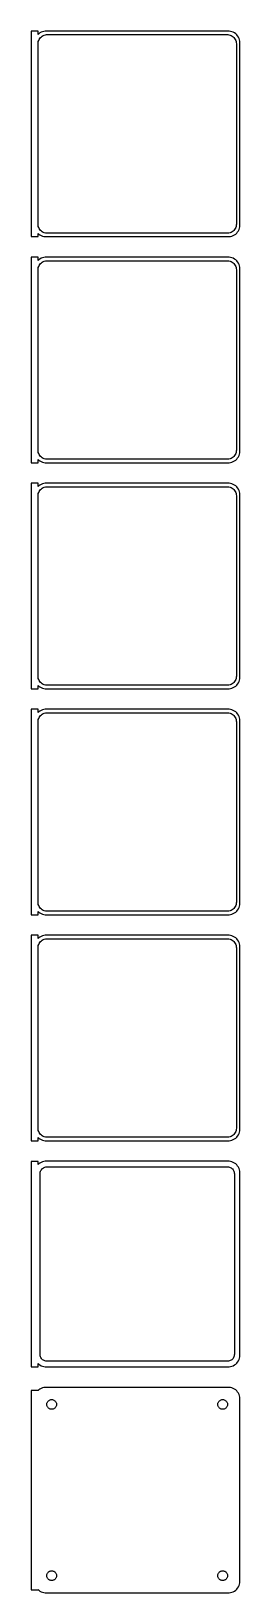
# Model space of a CAD drawing. Header units: metres. Extents: x -46 to 45, y 1440 to 2916.
# Drawn here: x -46 to 45, y 1440 to 2124 of the extents above; entities that cross this region are included whole.
import ezdxf

# ---------------------------------------------------------------- set-up
doc = ezdxf.new("R2010")
doc.units = ezdxf.units.M

msp = doc.modelspace()

# ---------------------------------------------------------------- linework, layer by layer
for p, q in [((-43.5, 2123.99), (-46.5, 2123.99)), ((-46.5, 2123.99), (-46.5, 2034.01)), ((-43.5, 2122.56), (-43.5, 2123.99)), ((-43.1871, 2122.85), (-43.5, 2122.56)), ((-43.2191, 2119.97), (-43.0052, 2120.43)), ((-42.6791, 2123.22), (-43.1871, 2122.85)), ((-43.0052, 2120.43), (-42.7361, 2120.85)), ((-42.7361, 2120.85), (-42.4159, 2121.24)), ((-42.1289, 2123.52), (-42.6791, 2123.22)), ((-42.4159, 2121.24), (-42.0497, 2121.58)), ((-41.5451, 2123.76), (-42.1289, 2123.52)), ((-42.0497, 2121.58), (-41.6433, 2121.88)), ((-41.6433, 2121.88), (-41.2031, 2122.12)), ((-40.9369, 2123.91), (-41.5451, 2123.76)), ((-41.2031, 2122.12), (-40.7361, 2122.3)), ((-40.3139, 2123.99), (-40.9369, 2123.91)), ((-40.7361, 2122.3), (-40.2495, 2122.43)), ((40.3139, 2123.99), (-40.3139, 2123.99)), ((-40.2495, 2122.43), (-39.7512, 2122.49)), ((-39.7512, 2122.49), (39.7512, 2122.49)), ((39.7512, 2122.49), (40.2495, 2122.43)), ((40.2495, 2122.43), (40.7361, 2122.3)), ((40.9369, 2123.91), (40.3139, 2123.99)), ((40.7361, 2122.3), (41.2031, 2122.12)), ((41.5451, 2123.76), (40.9369, 2123.91)), ((41.2031, 2122.12), (41.6433, 2121.88)), ((42.1289, 2123.52), (41.5451, 2123.76)), ((41.6433, 2121.88), (42.0497, 2121.58)), ((42.0497, 2121.58), (42.4159, 2121.24)), ((42.6791, 2123.22), (42.1289, 2123.52)), ((42.4159, 2121.24), (42.7361, 2120.85)), ((43.1871, 2122.85), (42.6791, 2123.22)), ((42.7361, 2120.85), (43.0052, 2120.43)), ((43.0052, 2120.43), (43.2191, 2119.97)), ((43.6448, 2122.42), (43.1871, 2122.85)), ((44.0451, 2121.94), (43.6448, 2122.42)), ((44.3815, 2121.41), (44.0451, 2121.94)), ((44.6489, 2120.84), (44.3815, 2121.41)), ((44.8429, 2120.24), (44.6489, 2120.84)), ((-43.5, 2118.5), (-43.4685, 2119)), ((-43.5, 2039.5), (-43.5, 2118.5)), ((-43.4685, 2119), (-43.3743, 2119.49)), ((-43.3743, 2119.49), (-43.2191, 2119.97)), ((43.2191, 2119.97), (43.3743, 2119.49)), ((43.3743, 2119.49), (43.4685, 2119)), ((43.4685, 2119), (43.5, 2118.5)), ((43.5, 2118.5), (43.5, 2039.5)), ((44.9606, 2119.63), (44.8429, 2120.24)), ((45, 2119), (44.9606, 2119.63)), ((45, 2039), (45, 2119)), ((-43.4685, 2039), (-43.5, 2039.5)), ((-43.3743, 2038.51), (-43.4685, 2039)), ((-43.2191, 2038.03), (-43.3743, 2038.51)), ((43.3743, 2038.51), (43.2191, 2038.03)), ((43.4685, 2039), (43.3743, 2038.51)), ((43.5, 2039.5), (43.4685, 2039)), ((44.8429, 2037.76), (44.9606, 2038.37)), ((44.9606, 2038.37), (45, 2039)), ((-46.5, 2034.01), (-43.5, 2034.01)), ((-43.5, 2035.44), (-43.1871, 2035.15)), ((-43.5, 2034.01), (-43.5, 2035.44)), ((-43.0052, 2037.57), (-43.2191, 2038.03)), ((-43.1871, 2035.15), (-42.6791, 2034.78)), ((-42.7361, 2037.15), (-43.0052, 2037.57)), ((-42.4159, 2036.76), (-42.7361, 2037.15)), ((-42.6791, 2034.78), (-42.1289, 2034.48)), ((-42.0497, 2036.42), (-42.4159, 2036.76)), ((-42.1289, 2034.48), (-41.5451, 2034.24)), ((-41.6433, 2036.12), (-42.0497, 2036.42)), ((-41.2031, 2035.88), (-41.6433, 2036.12)), ((-41.5451, 2034.24), (-40.9369, 2034.09)), ((-40.7361, 2035.7), (-41.2031, 2035.88)), ((-40.9369, 2034.09), (-40.3139, 2034.01)), ((-40.2495, 2035.57), (-40.7361, 2035.7)), ((-40.3139, 2034.01), (40.3139, 2034.01)), ((-39.7512, 2035.51), (-40.2495, 2035.57)), ((39.7512, 2035.51), (-39.7512, 2035.51)), ((40.2495, 2035.57), (39.7512, 2035.51)), ((40.7361, 2035.7), (40.2495, 2035.57)), ((40.3139, 2034.01), (40.9369, 2034.09)), ((41.2031, 2035.88), (40.7361, 2035.7)), ((40.9369, 2034.09), (41.5451, 2034.24)), ((41.6433, 2036.12), (41.2031, 2035.88)), ((41.5451, 2034.24), (42.1289, 2034.48)), ((42.0497, 2036.42), (41.6433, 2036.12)), ((42.4159, 2036.76), (42.0497, 2036.42)), ((42.1289, 2034.48), (42.6791, 2034.78)), ((42.7361, 2037.15), (42.4159, 2036.76)), ((42.6791, 2034.78), (43.1871, 2035.15)), ((43.0052, 2037.57), (42.7361, 2037.15)), ((43.2191, 2038.03), (43.0052, 2037.57)), ((43.1871, 2035.15), (43.6448, 2035.58)), ((43.6448, 2035.58), (44.0451, 2036.06)), ((44.0451, 2036.06), (44.3815, 2036.59)), ((44.3815, 2036.59), (44.6489, 2037.16)), ((44.6489, 2037.16), (44.8429, 2037.76)), ((-43.5, 2024.99), (-46.5, 2024.99)), ((-46.5, 2024.99), (-46.5, 1935.01)), ((-43.5, 2023.56), (-43.5, 2024.99)), ((-41.5451, 2024.76), (-42.1289, 2024.52)), ((-40.9369, 2024.91), (-41.5451, 2024.76)), ((-40.3139, 2024.99), (-40.9369, 2024.91)), ((40.3139, 2024.99), (-40.3139, 2024.99)), ((40.9369, 2024.91), (40.3139, 2024.99)), ((41.5451, 2024.76), (40.9369, 2024.91)), ((42.1289, 2024.52), (41.5451, 2024.76)), ((-43.1871, 2023.85), (-43.5, 2023.56)), ((-43.5, 2019.5), (-43.4685, 2020)), ((-43.5, 1940.5), (-43.5, 2019.5)), ((-43.4685, 2020), (-43.3743, 2020.49)), ((-43.3743, 2020.49), (-43.2191, 2020.97)), ((-43.2191, 2020.97), (-43.0052, 2021.43)), ((-42.6791, 2024.22), (-43.1871, 2023.85)), ((-43.0052, 2021.43), (-42.7361, 2021.85)), ((-42.7361, 2021.85), (-42.4159, 2022.24)), ((-42.1289, 2024.52), (-42.6791, 2024.22)), ((-42.4159, 2022.24), (-42.0497, 2022.58)), ((-42.0497, 2022.58), (-41.6433, 2022.88)), ((-41.6433, 2022.88), (-41.2031, 2023.12)), ((-41.2031, 2023.12), (-40.7361, 2023.3)), ((-40.7361, 2023.3), (-40.2495, 2023.43)), ((-40.2495, 2023.43), (-39.7512, 2023.49)), ((-39.7512, 2023.49), (39.7512, 2023.49)), ((39.7512, 2023.49), (40.2495, 2023.43)), ((40.2495, 2023.43), (40.7361, 2023.3)), ((40.7361, 2023.3), (41.2031, 2023.12)), ((41.2031, 2023.12), (41.6433, 2022.88)), ((41.6433, 2022.88), (42.0497, 2022.58)), ((42.0497, 2022.58), (42.4159, 2022.24)), ((42.6791, 2024.22), (42.1289, 2024.52)), ((42.4159, 2022.24), (42.7361, 2021.85)), ((43.1871, 2023.85), (42.6791, 2024.22)), ((42.7361, 2021.85), (43.0052, 2021.43)), ((43.0052, 2021.43), (43.2191, 2020.97)), ((43.6448, 2023.42), (43.1871, 2023.85)), ((43.2191, 2020.97), (43.3743, 2020.49)), ((43.3743, 2020.49), (43.4685, 2020)), ((43.4685, 2020), (43.5, 2019.5)), ((43.5, 2019.5), (43.5, 1940.5)), ((44.0451, 2022.94), (43.6448, 2023.42)), ((44.3815, 2022.41), (44.0451, 2022.94)), ((44.6489, 2021.84), (44.3815, 2022.41)), ((44.8429, 2021.24), (44.6489, 2021.84)), ((44.9606, 2020.63), (44.8429, 2021.24)), ((45, 2020), (44.9606, 2020.63)), ((45, 1940), (45, 2020)), ((-43.4685, 1940), (-43.5, 1940.5)), ((-43.5, 1936.44), (-43.1871, 1936.15)), ((-43.5, 1935.01), (-43.5, 1936.44)), ((-43.3743, 1939.51), (-43.4685, 1940)), ((-43.2191, 1939.03), (-43.3743, 1939.51)), ((-43.0052, 1938.57), (-43.2191, 1939.03)), ((-43.1871, 1936.15), (-42.6791, 1935.78)), ((-42.7361, 1938.15), (-43.0052, 1938.57)), ((-42.4159, 1937.76), (-42.7361, 1938.15)), ((-42.6791, 1935.78), (-42.1289, 1935.48)), ((-42.0497, 1937.42), (-42.4159, 1937.76)), ((-41.6433, 1937.12), (-42.0497, 1937.42)), ((-41.2031, 1936.88), (-41.6433, 1937.12)), ((-40.7361, 1936.7), (-41.2031, 1936.88)), ((-40.2495, 1936.57), (-40.7361, 1936.7)), ((-39.7512, 1936.51), (-40.2495, 1936.57)), ((39.7512, 1936.51), (-39.7512, 1936.51)), ((40.2495, 1936.57), (39.7512, 1936.51)), ((40.7361, 1936.7), (40.2495, 1936.57)), ((41.2031, 1936.88), (40.7361, 1936.7)), ((41.6433, 1937.12), (41.2031, 1936.88)), ((42.0497, 1937.42), (41.6433, 1937.12)), ((42.4159, 1937.76), (42.0497, 1937.42)), ((42.1289, 1935.48), (42.6791, 1935.78)), ((42.7361, 1938.15), (42.4159, 1937.76)), ((42.6791, 1935.78), (43.1871, 1936.15)), ((43.0052, 1938.57), (42.7361, 1938.15)), ((43.2191, 1939.03), (43.0052, 1938.57)), ((43.1871, 1936.15), (43.6448, 1936.58)), ((43.3743, 1939.51), (43.2191, 1939.03)), ((43.4685, 1940), (43.3743, 1939.51)), ((43.5, 1940.5), (43.4685, 1940)), ((43.6448, 1936.58), (44.0451, 1937.06)), ((44.0451, 1937.06), (44.3815, 1937.59)), ((44.3815, 1937.59), (44.6489, 1938.16)), ((44.6489, 1938.16), (44.8429, 1938.76)), ((44.8429, 1938.76), (44.9606, 1939.37)), ((44.9606, 1939.37), (45, 1940)), ((-46.5, 1935.01), (-43.5, 1935.01)), ((-42.1289, 1935.48), (-41.5451, 1935.24)), ((-41.5451, 1935.24), (-40.9369, 1935.09)), ((-40.9369, 1935.09), (-40.3139, 1935.01)), ((-40.3139, 1935.01), (40.3139, 1935.01)), ((40.3139, 1935.01), (40.9369, 1935.09)), ((40.9369, 1935.09), (41.5451, 1935.24)), ((41.5451, 1935.24), (42.1289, 1935.48)), ((-43.5, 1925.99), (-46.5, 1925.99)), ((-46.5, 1925.99), (-46.5, 1836.01)), ((-43.5, 1924.56), (-43.5, 1925.99)), ((-43.1871, 1924.85), (-43.5, 1924.56)), ((-43.2191, 1921.97), (-43.0052, 1922.43)), ((-42.6791, 1925.22), (-43.1871, 1924.85)), ((-43.0052, 1922.43), (-42.7361, 1922.85)), ((-42.7361, 1922.85), (-42.4159, 1923.24)), ((-42.1289, 1925.52), (-42.6791, 1925.22)), ((-42.4159, 1923.24), (-42.0497, 1923.58)), ((-41.5451, 1925.76), (-42.1289, 1925.52)), ((-42.0497, 1923.58), (-41.6433, 1923.88)), ((-41.6433, 1923.88), (-41.2031, 1924.12)), ((-40.9369, 1925.91), (-41.5451, 1925.76)), ((-41.2031, 1924.12), (-40.7361, 1924.3)), ((-40.3139, 1925.99), (-40.9369, 1925.91)), ((-40.7361, 1924.3), (-40.2495, 1924.43)), ((40.3139, 1925.99), (-40.3139, 1925.99)), ((-40.2495, 1924.43), (-39.7512, 1924.49)), ((-39.7512, 1924.49), (39.7512, 1924.49)), ((39.7512, 1924.49), (40.2495, 1924.43)), ((40.2495, 1924.43), (40.7361, 1924.3)), ((40.9369, 1925.91), (40.3139, 1925.99)), ((40.7361, 1924.3), (41.2031, 1924.12)), ((41.5451, 1925.76), (40.9369, 1925.91)), ((41.2031, 1924.12), (41.6433, 1923.88)), ((42.1289, 1925.52), (41.5451, 1925.76)), ((41.6433, 1923.88), (42.0497, 1923.58)), ((42.0497, 1923.58), (42.4159, 1923.24)), ((42.6791, 1925.22), (42.1289, 1925.52)), ((42.4159, 1923.24), (42.7361, 1922.85)), ((43.1871, 1924.85), (42.6791, 1925.22)), ((42.7361, 1922.85), (43.0052, 1922.43)), ((43.0052, 1922.43), (43.2191, 1921.97)), ((43.6448, 1924.42), (43.1871, 1924.85)), ((44.0451, 1923.94), (43.6448, 1924.42)), ((44.3815, 1923.41), (44.0451, 1923.94)), ((44.6489, 1922.84), (44.3815, 1923.41)), ((44.8429, 1922.24), (44.6489, 1922.84)), ((44.9606, 1921.63), (44.8429, 1922.24)), ((-43.5, 1920.5), (-43.4685, 1921)), ((-43.5, 1841.5), (-43.5, 1920.5)), ((-43.4685, 1921), (-43.3743, 1921.49)), ((-43.3743, 1921.49), (-43.2191, 1921.97)), ((43.2191, 1921.97), (43.3743, 1921.49)), ((43.3743, 1921.49), (43.4685, 1921)), ((43.4685, 1921), (43.5, 1920.5)), ((43.5, 1920.5), (43.5, 1841.5)), ((45, 1921), (44.9606, 1921.63)), ((45, 1841), (45, 1921)), ((-43.4685, 1841), (-43.5, 1841.5)), ((-43.3743, 1840.51), (-43.4685, 1841)), ((-43.2191, 1840.03), (-43.3743, 1840.51)), ((-43.0052, 1839.57), (-43.2191, 1840.03)), ((43.2191, 1840.03), (43.0052, 1839.57)), ((43.3743, 1840.51), (43.2191, 1840.03)), ((43.4685, 1841), (43.3743, 1840.51)), ((43.5, 1841.5), (43.4685, 1841)), ((44.8429, 1839.76), (44.9606, 1840.37)), ((44.9606, 1840.37), (45, 1841)), ((-46.5, 1836.01), (-43.5, 1836.01)), ((-43.5, 1837.44), (-43.1871, 1837.15)), ((-43.5, 1836.01), (-43.5, 1837.44)), ((-43.1871, 1837.15), (-42.6791, 1836.78)), ((-42.7361, 1839.15), (-43.0052, 1839.57)), ((-42.4159, 1838.76), (-42.7361, 1839.15)), ((-42.6791, 1836.78), (-42.1289, 1836.48)), ((-42.0497, 1838.42), (-42.4159, 1838.76)), ((-42.1289, 1836.48), (-41.5451, 1836.24)), ((-41.6433, 1838.12), (-42.0497, 1838.42)), ((-41.2031, 1837.88), (-41.6433, 1838.12)), ((-41.5451, 1836.24), (-40.9369, 1836.09)), ((-40.7361, 1837.7), (-41.2031, 1837.88)), ((-40.9369, 1836.09), (-40.3139, 1836.01)), ((-40.2495, 1837.57), (-40.7361, 1837.7)), ((-40.3139, 1836.01), (40.3139, 1836.01)), ((-39.7512, 1837.51), (-40.2495, 1837.57)), ((39.7512, 1837.51), (-39.7512, 1837.51)), ((40.2495, 1837.57), (39.7512, 1837.51)), ((40.7361, 1837.7), (40.2495, 1837.57)), ((40.3139, 1836.01), (40.9369, 1836.09)), ((41.2031, 1837.88), (40.7361, 1837.7)), ((40.9369, 1836.09), (41.5451, 1836.24)), ((41.6433, 1838.12), (41.2031, 1837.88)), ((41.5451, 1836.24), (42.1289, 1836.48)), ((42.0497, 1838.42), (41.6433, 1838.12)), ((42.4159, 1838.76), (42.0497, 1838.42)), ((42.1289, 1836.48), (42.6791, 1836.78)), ((42.7361, 1839.15), (42.4159, 1838.76)), ((42.6791, 1836.78), (43.1871, 1837.15)), ((43.0052, 1839.57), (42.7361, 1839.15)), ((43.1871, 1837.15), (43.6448, 1837.58)), ((43.6448, 1837.58), (44.0451, 1838.06)), ((44.0451, 1838.06), (44.3815, 1838.59)), ((44.3815, 1838.59), (44.6489, 1839.16)), ((44.6489, 1839.16), (44.8429, 1839.76)), ((-43.5, 1826.99), (-46.5, 1826.99)), ((-46.5, 1826.99), (-46.5, 1737.01)), ((-43.5, 1825.56), (-43.5, 1826.99)), ((-42.1289, 1826.52), (-42.6791, 1826.22)), ((-41.5451, 1826.76), (-42.1289, 1826.52)), ((-40.9369, 1826.91), (-41.5451, 1826.76)), ((-40.3139, 1826.99), (-40.9369, 1826.91)), ((40.3139, 1826.99), (-40.3139, 1826.99)), ((40.9369, 1826.91), (40.3139, 1826.99)), ((41.5451, 1826.76), (40.9369, 1826.91)), ((42.1289, 1826.52), (41.5451, 1826.76)), ((42.6791, 1826.22), (42.1289, 1826.52)), ((-43.1871, 1825.85), (-43.5, 1825.56)), ((-43.5, 1821.5), (-43.4685, 1822)), ((-43.5, 1742.5), (-43.5, 1821.5)), ((-43.4685, 1822), (-43.3743, 1822.49)), ((-43.3743, 1822.49), (-43.2191, 1822.97)), ((-43.2191, 1822.97), (-43.0052, 1823.43)), ((-42.6791, 1826.22), (-43.1871, 1825.85)), ((-43.0052, 1823.43), (-42.7361, 1823.85)), ((-42.7361, 1823.85), (-42.4159, 1824.24)), ((-42.4159, 1824.24), (-42.0497, 1824.58)), ((-42.0497, 1824.58), (-41.6433, 1824.88)), ((-41.6433, 1824.88), (-41.2031, 1825.12)), ((-41.2031, 1825.12), (-40.7361, 1825.3)), ((-40.7361, 1825.3), (-40.2495, 1825.43)), ((-40.2495, 1825.43), (-39.7512, 1825.49)), ((-39.7512, 1825.49), (39.7512, 1825.49)), ((39.7512, 1825.49), (40.2495, 1825.43)), ((40.2495, 1825.43), (40.7361, 1825.3)), ((40.7361, 1825.3), (41.2031, 1825.12)), ((41.2031, 1825.12), (41.6433, 1824.88)), ((41.6433, 1824.88), (42.0497, 1824.58)), ((42.0497, 1824.58), (42.4159, 1824.24)), ((42.4159, 1824.24), (42.7361, 1823.85)), ((43.1871, 1825.85), (42.6791, 1826.22)), ((42.7361, 1823.85), (43.0052, 1823.43)), ((43.0052, 1823.43), (43.2191, 1822.97)), ((43.6448, 1825.42), (43.1871, 1825.85)), ((43.2191, 1822.97), (43.3743, 1822.49)), ((43.3743, 1822.49), (43.4685, 1822)), ((43.4685, 1822), (43.5, 1821.5)), ((43.5, 1821.5), (43.5, 1742.5)), ((44.0451, 1824.94), (43.6448, 1825.42)), ((44.3815, 1824.41), (44.0451, 1824.94)), ((44.6489, 1823.84), (44.3815, 1824.41)), ((44.8429, 1823.24), (44.6489, 1823.84)), ((44.9606, 1822.63), (44.8429, 1823.24)), ((45, 1822), (44.9606, 1822.63)), ((45, 1742), (45, 1822)), ((-43.4685, 1742), (-43.5, 1742.5)), ((-43.5, 1738.44), (-43.1871, 1738.15)), ((-43.5, 1737.01), (-43.5, 1738.44)), ((-43.3743, 1741.51), (-43.4685, 1742)), ((-43.2191, 1741.03), (-43.3743, 1741.51)), ((-43.0052, 1740.57), (-43.2191, 1741.03)), ((-43.1871, 1738.15), (-42.6791, 1737.78)), ((-42.7361, 1740.15), (-43.0052, 1740.57)), ((-42.4159, 1739.76), (-42.7361, 1740.15)), ((-42.6791, 1737.78), (-42.1289, 1737.48)), ((-42.0497, 1739.42), (-42.4159, 1739.76)), ((-42.1289, 1737.48), (-41.5451, 1737.24)), ((-41.6433, 1739.12), (-42.0497, 1739.42)), ((-41.2031, 1738.88), (-41.6433, 1739.12)), ((-40.7361, 1738.7), (-41.2031, 1738.88)), ((-40.2495, 1738.57), (-40.7361, 1738.7)), ((-39.7512, 1738.51), (-40.2495, 1738.57)), ((39.7512, 1738.51), (-39.7512, 1738.51)), ((40.2495, 1738.57), (39.7512, 1738.51)), ((40.7361, 1738.7), (40.2495, 1738.57)), ((41.2031, 1738.88), (40.7361, 1738.7)), ((41.6433, 1739.12), (41.2031, 1738.88)), ((41.5451, 1737.24), (42.1289, 1737.48)), ((42.0497, 1739.42), (41.6433, 1739.12)), ((42.4159, 1739.76), (42.0497, 1739.42)), ((42.1289, 1737.48), (42.6791, 1737.78)), ((42.7361, 1740.15), (42.4159, 1739.76)), ((42.6791, 1737.78), (43.1871, 1738.15)), ((43.0052, 1740.57), (42.7361, 1740.15)), ((43.2191, 1741.03), (43.0052, 1740.57)), ((43.1871, 1738.15), (43.6448, 1738.58)), ((43.3743, 1741.51), (43.2191, 1741.03)), ((43.4685, 1742), (43.3743, 1741.51)), ((43.5, 1742.5), (43.4685, 1742)), ((43.6448, 1738.58), (44.0451, 1739.06)), ((44.0451, 1739.06), (44.3815, 1739.59)), ((44.3815, 1739.59), (44.6489, 1740.16)), ((44.6489, 1740.16), (44.8429, 1740.76)), ((44.8429, 1740.76), (44.9606, 1741.37)), ((44.9606, 1741.37), (45, 1742)), ((-46.5, 1737.01), (-43.5, 1737.01)), ((-41.5451, 1737.24), (-40.9369, 1737.09)), ((-40.9369, 1737.09), (-40.3139, 1737.01)), ((-40.3139, 1737.01), (40.3139, 1737.01)), ((40.3139, 1737.01), (40.9369, 1737.09)), ((40.9369, 1737.09), (41.5451, 1737.24)), ((-43.5, 1727.99), (-46.5, 1727.99)), ((-46.5, 1727.99), (-46.5, 1638.01)), ((-43.5, 1726.56), (-43.5, 1727.99)), ((-43.1871, 1726.85), (-43.5, 1726.56)), ((-43.3743, 1723.49), (-43.2191, 1723.97)), ((-43.2191, 1723.97), (-43.0052, 1724.43)), ((-42.6791, 1727.22), (-43.1871, 1726.85)), ((-43.0052, 1724.43), (-42.7361, 1724.85)), ((-42.7361, 1724.85), (-42.4159, 1725.24)), ((-42.1289, 1727.52), (-42.6791, 1727.22)), ((-42.4159, 1725.24), (-42.0497, 1725.58)), ((-41.5451, 1727.76), (-42.1289, 1727.52)), ((-42.0497, 1725.58), (-41.6433, 1725.88)), ((-41.6433, 1725.88), (-41.2031, 1726.12)), ((-40.9369, 1727.91), (-41.5451, 1727.76)), ((-41.2031, 1726.12), (-40.7361, 1726.3)), ((-40.3139, 1727.99), (-40.9369, 1727.91)), ((-40.7361, 1726.3), (-40.2495, 1726.43)), ((40.3139, 1727.99), (-40.3139, 1727.99)), ((-40.2495, 1726.43), (-39.7512, 1726.49)), ((-39.7512, 1726.49), (39.7512, 1726.49)), ((39.7512, 1726.49), (40.2495, 1726.43)), ((40.2495, 1726.43), (40.7361, 1726.3)), ((40.9369, 1727.91), (40.3139, 1727.99)), ((40.7361, 1726.3), (41.2031, 1726.12)), ((41.5451, 1727.76), (40.9369, 1727.91)), ((41.2031, 1726.12), (41.6433, 1725.88)), ((42.1289, 1727.52), (41.5451, 1727.76)), ((41.6433, 1725.88), (42.0497, 1725.58)), ((42.0497, 1725.58), (42.4159, 1725.24)), ((42.6791, 1727.22), (42.1289, 1727.52)), ((42.4159, 1725.24), (42.7361, 1724.85)), ((43.1871, 1726.85), (42.6791, 1727.22)), ((42.7361, 1724.85), (43.0052, 1724.43)), ((43.0052, 1724.43), (43.2191, 1723.97)), ((43.6448, 1726.42), (43.1871, 1726.85)), ((43.2191, 1723.97), (43.3743, 1723.49)), ((44.0451, 1725.94), (43.6448, 1726.42)), ((44.3815, 1725.41), (44.0451, 1725.94)), ((44.6489, 1724.84), (44.3815, 1725.41)), ((44.8429, 1724.24), (44.6489, 1724.84)), ((44.9606, 1723.63), (44.8429, 1724.24)), ((45, 1723), (44.9606, 1723.63)), ((-43.5, 1722.5), (-43.4685, 1723)), ((-43.5, 1643.5), (-43.5, 1722.5)), ((-43.4685, 1723), (-43.3743, 1723.49)), ((43.3743, 1723.49), (43.4685, 1723)), ((43.4685, 1723), (43.5, 1722.5)), ((43.5, 1722.5), (43.5, 1643.5)), ((45, 1643), (45, 1723)), ((-43.4685, 1643), (-43.5, 1643.5)), ((-43.3743, 1642.51), (-43.4685, 1643)), ((-43.2191, 1642.03), (-43.3743, 1642.51)), ((-43.0052, 1641.57), (-43.2191, 1642.03)), ((-42.7361, 1641.15), (-43.0052, 1641.57)), ((43.0052, 1641.57), (42.7361, 1641.15)), ((43.2191, 1642.03), (43.0052, 1641.57)), ((43.3743, 1642.51), (43.2191, 1642.03)), ((43.4685, 1643), (43.3743, 1642.51)), ((43.5, 1643.5), (43.4685, 1643)), ((44.6489, 1641.16), (44.8429, 1641.76)), ((44.8429, 1641.76), (44.9606, 1642.37)), ((44.9606, 1642.37), (45, 1643)), ((-46.5, 1638.01), (-43.5, 1638.01)), ((-43.5, 1639.44), (-43.1871, 1639.15)), ((-43.5, 1638.01), (-43.5, 1639.44)), ((-43.1871, 1639.15), (-42.6791, 1638.78)), ((-42.4159, 1640.76), (-42.7361, 1641.15)), ((-42.6791, 1638.78), (-42.1289, 1638.48)), ((-42.0497, 1640.42), (-42.4159, 1640.76)), ((-42.1289, 1638.48), (-41.5451, 1638.24)), ((-41.6433, 1640.12), (-42.0497, 1640.42)), ((-41.2031, 1639.88), (-41.6433, 1640.12)), ((-41.5451, 1638.24), (-40.9369, 1638.09)), ((-40.7361, 1639.7), (-41.2031, 1639.88)), ((-40.9369, 1638.09), (-40.3139, 1638.01)), ((-40.2495, 1639.57), (-40.7361, 1639.7)), ((-40.3139, 1638.01), (40.3139, 1638.01)), ((-39.7512, 1639.51), (-40.2495, 1639.57)), ((39.7512, 1639.51), (-39.7512, 1639.51)), ((40.2495, 1639.57), (39.7512, 1639.51)), ((40.7361, 1639.7), (40.2495, 1639.57)), ((40.3139, 1638.01), (40.9369, 1638.09)), ((41.2031, 1639.88), (40.7361, 1639.7)), ((40.9369, 1638.09), (41.5451, 1638.24)), ((41.6433, 1640.12), (41.2031, 1639.88)), ((41.5451, 1638.24), (42.1289, 1638.48)), ((42.0497, 1640.42), (41.6433, 1640.12)), ((42.4159, 1640.76), (42.0497, 1640.42)), ((42.1289, 1638.48), (42.6791, 1638.78)), ((42.7361, 1641.15), (42.4159, 1640.76)), ((42.6791, 1638.78), (43.1871, 1639.15)), ((43.1871, 1639.15), (43.6448, 1639.58)), ((43.6448, 1639.58), (44.0451, 1640.06)), ((44.0451, 1640.06), (44.3815, 1640.59)), ((44.3815, 1640.59), (44.6489, 1641.16)), ((-43.5, 1628.98), (-46.5, 1628.98)), ((-46.5, 1628.98), (-46.5, 1539.02)), ((-43.5, 1627.56), (-43.5, 1628.98)), ((-42.6791, 1628.22), (-43.1871, 1627.85)), ((-42.1289, 1628.52), (-42.6791, 1628.22)), ((-41.5451, 1628.76), (-42.1289, 1628.52)), ((-40.9369, 1628.91), (-41.5451, 1628.76)), ((-40.3139, 1628.99), (-40.9369, 1628.91)), ((40.3139, 1628.99), (-40.3139, 1628.99)), ((40.9369, 1628.91), (40.3139, 1628.99)), ((41.5451, 1628.76), (40.9369, 1628.91)), ((42.1289, 1628.52), (41.5451, 1628.76)), ((42.6791, 1628.22), (42.1289, 1628.52)), ((43.1871, 1627.85), (42.6791, 1628.22)), ((-43.1871, 1627.85), (-43.5, 1627.56)), ((-42.6129, 1623.5), (-42.5884, 1623.89)), ((-42.6129, 1544.5), (-42.6129, 1623.5)), ((-42.5884, 1623.89), (-42.5151, 1624.27)), ((-42.5151, 1624.27), (-42.3943, 1624.65)), ((-42.3943, 1624.65), (-42.2279, 1625)), ((-42.2279, 1625), (-42.0184, 1625.33)), ((-42.0184, 1625.33), (-41.7692, 1625.63)), ((-41.7692, 1625.63), (-41.4842, 1625.9)), ((-41.4842, 1625.9), (-41.168, 1626.13)), ((-41.168, 1626.13), (-40.8254, 1626.32)), ((-40.8254, 1626.32), (-40.4619, 1626.46)), ((-40.4619, 1626.46), (-40.0833, 1626.56)), ((-40.0833, 1626.56), (-39.6954, 1626.61)), ((-39.6954, 1626.61), (39.6954, 1626.61)), ((39.6954, 1626.61), (40.0833, 1626.56)), ((40.0833, 1626.56), (40.4619, 1626.46)), ((40.4619, 1626.46), (40.8254, 1626.32)), ((40.8254, 1626.32), (41.168, 1626.13)), ((41.168, 1626.13), (41.4842, 1625.9)), ((41.4842, 1625.9), (41.7692, 1625.63)), ((41.7692, 1625.63), (42.0184, 1625.33)), ((42.0184, 1625.33), (42.2279, 1625)), ((42.2279, 1625), (42.3943, 1624.65)), ((42.3943, 1624.65), (42.5151, 1624.27)), ((42.5151, 1624.27), (42.5884, 1623.89)), ((42.5884, 1623.89), (42.6129, 1623.5)), ((42.6129, 1623.5), (42.6129, 1544.5)), ((43.6448, 1627.42), (43.1871, 1627.85)), ((44.0451, 1626.94), (43.6448, 1627.42)), ((44.3815, 1626.41), (44.0451, 1626.94)), ((44.6489, 1625.84), (44.3815, 1626.41)), ((44.8429, 1625.24), (44.6489, 1625.84)), ((44.9606, 1624.63), (44.8429, 1625.24)), ((45, 1624), (44.9606, 1624.63)), ((45, 1544), (45, 1624)), ((-46.5, 1539.02), (-43.5, 1539.02)), ((-43.5, 1539.02), (-43.5, 1540.44)), ((-43.5, 1540.44), (-43.1871, 1540.15)), ((-43.1871, 1540.15), (-42.6791, 1539.78)), ((-42.6791, 1539.78), (-42.1289, 1539.48)), ((-42.5884, 1544.11), (-42.6129, 1544.5)), ((-42.5151, 1543.73), (-42.5884, 1544.11)), ((-42.3943, 1543.35), (-42.5151, 1543.73)), ((-42.2279, 1543), (-42.3943, 1543.35)), ((-42.0184, 1542.67), (-42.2279, 1543)), ((-42.1289, 1539.48), (-41.5451, 1539.24)), ((-41.7692, 1542.37), (-42.0184, 1542.67)), ((-41.4842, 1542.1), (-41.7692, 1542.37)), ((-41.5451, 1539.24), (-40.9369, 1539.09)), ((-41.168, 1541.87), (-41.4842, 1542.1)), ((-40.8254, 1541.68), (-41.168, 1541.87)), ((-40.9369, 1539.09), (-40.3139, 1539.01)), ((-40.4619, 1541.54), (-40.8254, 1541.68)), ((-40.0833, 1541.44), (-40.4619, 1541.54)), ((-40.3139, 1539.01), (40.3139, 1539.01)), ((-39.6954, 1541.39), (-40.0833, 1541.44)), ((39.6954, 1541.39), (-39.6954, 1541.39)), ((40.0833, 1541.44), (39.6954, 1541.39)), ((40.4619, 1541.54), (40.0833, 1541.44)), ((40.3139, 1539.01), (40.9369, 1539.09)), ((40.8254, 1541.68), (40.4619, 1541.54)), ((41.168, 1541.87), (40.8254, 1541.68)), ((40.9369, 1539.09), (41.5451, 1539.24)), ((41.4842, 1542.1), (41.168, 1541.87)), ((41.7692, 1542.37), (41.4842, 1542.1)), ((41.5451, 1539.24), (42.1289, 1539.48)), ((42.0184, 1542.67), (41.7692, 1542.37)), ((42.2279, 1543), (42.0184, 1542.67)), ((42.1289, 1539.48), (42.6791, 1539.78)), ((42.3943, 1543.35), (42.2279, 1543)), ((42.5151, 1543.73), (42.3943, 1543.35)), ((42.5884, 1544.11), (42.5151, 1543.73)), ((42.6129, 1544.5), (42.5884, 1544.11)), ((42.6791, 1539.78), (43.1871, 1540.15)), ((43.1871, 1540.15), (43.6448, 1540.58)), ((43.6448, 1540.58), (44.0451, 1541.06)), ((44.0451, 1541.06), (44.3815, 1541.59)), ((44.3815, 1541.59), (44.6489, 1542.16)), ((44.6489, 1542.16), (44.8429, 1542.76)), ((44.8429, 1542.76), (44.9606, 1543.37)), ((44.9606, 1543.37), (45, 1544)), ((-43.5, 1528.65), (-46.5, 1528.65)), ((-46.5, 1528.65), (-46.5, 1441.35)), ((-43.1871, 1528.85), (-43.5, 1528.56)), ((-43.5, 1528.56), (-43.5, 1528.65)), ((-42.6791, 1529.22), (-43.1871, 1528.85)), ((-42.1289, 1529.52), (-42.6791, 1529.22)), ((-41.5451, 1529.76), (-42.1289, 1529.52)), ((-40.9369, 1529.91), (-41.5451, 1529.76)), ((-40.3139, 1529.99), (-40.9369, 1529.91)), ((40.3139, 1529.99), (-40.3139, 1529.99)), ((40.9369, 1529.91), (40.3139, 1529.99)), ((41.5451, 1529.76), (40.9369, 1529.91)), ((42.1289, 1529.52), (41.5451, 1529.76)), ((42.6791, 1529.22), (42.1289, 1529.52)), ((43.1871, 1528.85), (42.6791, 1529.22)), ((43.6448, 1528.42), (43.1871, 1528.85)), ((44.0451, 1527.94), (43.6448, 1528.42)), ((44.3815, 1527.41), (44.0451, 1527.94)), ((44.6489, 1526.84), (44.3815, 1527.41)), ((44.8429, 1526.24), (44.6489, 1526.84)), ((44.9606, 1525.63), (44.8429, 1526.24)), ((45, 1525), (44.9606, 1525.63)), ((-39.6353, 1522.5), (-39.6185, 1522.77)), ((-39.6185, 1522.23), (-39.6353, 1522.5)), ((-39.6185, 1522.77), (-39.5682, 1523.03)), ((-39.5682, 1521.97), (-39.6185, 1522.23)), ((-39.5682, 1523.03), (-39.4853, 1523.29)), ((-39.4853, 1521.71), (-39.5682, 1521.97)), ((-39.4853, 1523.29), (-39.3712, 1523.53)), ((-39.3712, 1521.47), (-39.4853, 1521.71)), ((-39.3712, 1523.53), (-39.2275, 1523.76)), ((-39.2275, 1521.24), (-39.3712, 1521.47)), ((-39.2275, 1523.76), (-39.0565, 1523.96)), ((-39.0565, 1521.04), (-39.2275, 1521.24)), ((-39.0565, 1523.96), (-38.8611, 1524.15)), ((-38.8611, 1520.85), (-39.0565, 1521.04)), ((-38.8611, 1524.15), (-38.6441, 1524.3)), ((-38.6441, 1520.7), (-38.8611, 1520.85)), ((-38.6441, 1524.3), (-38.4092, 1524.43)), ((-38.4092, 1520.57), (-38.6441, 1520.7)), ((-38.4092, 1524.43), (-38.1598, 1524.53)), ((-38.1598, 1520.47), (-38.4092, 1520.57)), ((-38.1598, 1524.53), (-37.9001, 1524.6)), ((-37.9001, 1520.4), (-38.1598, 1520.47)), ((-37.9001, 1524.6), (-37.6341, 1524.63)), ((-37.6341, 1520.37), (-37.9001, 1520.4)), ((-37.6341, 1524.63), (-37.3659, 1524.63)), ((-37.3659, 1520.37), (-37.6341, 1520.37)), ((-37.3659, 1524.63), (-37.0999, 1524.6)), ((-37.0999, 1520.4), (-37.3659, 1520.37)), ((-37.0999, 1524.6), (-36.8401, 1524.53)), ((-36.8401, 1520.47), (-37.0999, 1520.4)), ((-36.8401, 1524.53), (-36.5908, 1524.43)), ((-36.5908, 1520.57), (-36.8401, 1520.47)), ((-36.5908, 1524.43), (-36.3559, 1524.3)), ((-36.3559, 1520.7), (-36.5908, 1520.57)), ((-36.3559, 1524.3), (-36.1389, 1524.15)), ((-36.1389, 1520.85), (-36.3559, 1520.7)), ((-36.1389, 1524.15), (-35.9434, 1523.96)), ((-35.9434, 1521.04), (-36.1389, 1520.85)), ((-35.9434, 1523.96), (-35.7725, 1523.76)), ((-35.7725, 1521.24), (-35.9434, 1521.04)), ((-35.7725, 1523.76), (-35.6288, 1523.53)), ((-35.6288, 1521.47), (-35.7725, 1521.24)), ((-35.6288, 1523.53), (-35.5146, 1523.29)), ((-35.5146, 1521.71), (-35.6288, 1521.47)), ((-35.5146, 1523.29), (-35.4318, 1523.03)), ((-35.4318, 1521.97), (-35.5146, 1521.71)), ((-35.4318, 1523.03), (-35.3815, 1522.77)), ((-35.3815, 1522.23), (-35.4318, 1521.97)), ((-35.3815, 1522.77), (-35.3647, 1522.5)), ((-35.3647, 1522.5), (-35.3815, 1522.23)), ((35.3647, 1522.5), (35.3815, 1522.77)), ((35.3815, 1522.23), (35.3647, 1522.5)), ((35.3815, 1522.77), (35.4318, 1523.03)), ((35.4318, 1521.97), (35.3815, 1522.23)), ((35.4318, 1523.03), (35.5146, 1523.29)), ((35.5146, 1521.71), (35.4318, 1521.97)), ((35.5146, 1523.29), (35.6288, 1523.53)), ((35.6288, 1521.47), (35.5146, 1521.71)), ((35.6288, 1523.53), (35.7725, 1523.76)), ((35.7725, 1521.24), (35.6288, 1521.47)), ((35.7725, 1523.76), (35.9434, 1523.96)), ((35.9434, 1521.04), (35.7725, 1521.24)), ((35.9434, 1523.96), (36.1389, 1524.15)), ((36.1389, 1520.85), (35.9434, 1521.04)), ((36.1389, 1524.15), (36.3559, 1524.3)), ((36.3559, 1520.7), (36.1389, 1520.85)), ((36.3559, 1524.3), (36.5908, 1524.43)), ((36.5908, 1520.57), (36.3559, 1520.7)), ((36.5908, 1524.43), (36.8401, 1524.53)), ((36.8401, 1520.47), (36.5908, 1520.57)), ((36.8401, 1524.53), (37.0999, 1524.6)), ((37.0999, 1520.4), (36.8401, 1520.47)), ((37.0999, 1524.6), (37.3659, 1524.63)), ((37.3659, 1520.37), (37.0999, 1520.4)), ((37.3659, 1524.63), (37.6341, 1524.63)), ((37.6341, 1520.37), (37.3659, 1520.37)), ((37.6341, 1524.63), (37.9001, 1524.6)), ((37.9001, 1520.4), (37.6341, 1520.37)), ((37.9001, 1524.6), (38.1598, 1524.53)), ((38.1598, 1520.47), (37.9001, 1520.4)), ((38.1598, 1524.53), (38.4092, 1524.43)), ((38.4092, 1520.57), (38.1598, 1520.47)), ((38.4092, 1524.43), (38.6441, 1524.3)), ((38.6441, 1520.7), (38.4092, 1520.57)), ((38.6441, 1524.3), (38.8611, 1524.15)), ((38.8611, 1520.85), (38.6441, 1520.7)), ((38.8611, 1524.15), (39.0565, 1523.96)), ((39.0565, 1521.04), (38.8611, 1520.85)), ((39.0565, 1523.96), (39.2275, 1523.76)), ((39.2275, 1521.24), (39.0565, 1521.04)), ((39.2275, 1523.76), (39.3712, 1523.53)), ((39.3712, 1521.47), (39.2275, 1521.24)), ((39.3712, 1523.53), (39.4853, 1523.29)), ((39.4853, 1521.71), (39.3712, 1521.47)), ((39.4853, 1523.29), (39.5682, 1523.03)), ((39.5682, 1521.97), (39.4853, 1521.71)), ((39.5682, 1523.03), (39.6185, 1522.77)), ((39.6185, 1522.23), (39.5682, 1521.97)), ((39.6185, 1522.77), (39.6353, 1522.5)), ((39.6353, 1522.5), (39.6185, 1522.23)), ((45, 1445), (45, 1525)), ((-39.6353, 1447.5), (-39.6185, 1447.77)), ((-39.6185, 1447.23), (-39.6353, 1447.5)), ((-39.6185, 1447.77), (-39.5682, 1448.03)), ((-39.5682, 1446.97), (-39.6185, 1447.23)), ((-39.5682, 1448.03), (-39.4853, 1448.29)), ((-39.4853, 1446.71), (-39.5682, 1446.97)), ((-39.4853, 1448.29), (-39.3712, 1448.53)), ((-39.3712, 1446.47), (-39.4853, 1446.71)), ((-39.3712, 1448.53), (-39.2275, 1448.76)), ((-39.2275, 1446.24), (-39.3712, 1446.47)), ((-39.2275, 1448.76), (-39.0565, 1448.96)), ((-39.0565, 1446.04), (-39.2275, 1446.24)), ((-39.0565, 1448.96), (-38.8611, 1449.15)), ((-38.8611, 1445.85), (-39.0565, 1446.04)), ((-38.8611, 1449.15), (-38.6441, 1449.3)), ((-38.6441, 1445.7), (-38.8611, 1445.85)), ((-38.6441, 1449.3), (-38.4092, 1449.43)), ((-38.4092, 1445.57), (-38.6441, 1445.7)), ((-38.4092, 1449.43), (-38.1598, 1449.53)), ((-38.1598, 1445.47), (-38.4092, 1445.57)), ((-38.1598, 1449.53), (-37.9001, 1449.6)), ((-37.9001, 1445.4), (-38.1598, 1445.47)), ((-37.9001, 1449.6), (-37.6341, 1449.63)), ((-37.6341, 1445.37), (-37.9001, 1445.4)), ((-37.6341, 1449.63), (-37.3659, 1449.63)), ((-37.3659, 1445.37), (-37.6341, 1445.37)), ((-37.3659, 1449.63), (-37.0999, 1449.6)), ((-37.0999, 1445.4), (-37.3659, 1445.37)), ((-37.0999, 1449.6), (-36.8401, 1449.53)), ((-36.8401, 1445.47), (-37.0999, 1445.4)), ((-36.8401, 1449.53), (-36.5908, 1449.43)), ((-36.5908, 1445.57), (-36.8401, 1445.47)), ((-36.5908, 1449.43), (-36.3559, 1449.3)), ((-36.3559, 1445.7), (-36.5908, 1445.57)), ((-36.3559, 1449.3), (-36.1389, 1449.15)), ((-36.1389, 1445.85), (-36.3559, 1445.7)), ((-36.1389, 1449.15), (-35.9434, 1448.96)), ((-35.9434, 1446.04), (-36.1389, 1445.85)), ((-35.9434, 1448.96), (-35.7725, 1448.76)), ((-35.7725, 1446.24), (-35.9434, 1446.04)), ((-35.7725, 1448.76), (-35.6288, 1448.53)), ((-35.6288, 1446.47), (-35.7725, 1446.24)), ((-35.6288, 1448.53), (-35.5146, 1448.29)), ((-35.5146, 1446.71), (-35.6288, 1446.47)), ((-35.5146, 1448.29), (-35.4318, 1448.03)), ((-35.4318, 1446.97), (-35.5146, 1446.71)), ((-35.4318, 1448.03), (-35.3815, 1447.77)), ((-35.3815, 1447.23), (-35.4318, 1446.97)), ((-35.3815, 1447.77), (-35.3647, 1447.5)), ((-35.3647, 1447.5), (-35.3815, 1447.23)), ((35.3647, 1447.5), (35.3815, 1447.77)), ((35.3815, 1447.23), (35.3647, 1447.5)), ((35.3815, 1447.77), (35.4318, 1448.03)), ((35.4318, 1446.97), (35.3815, 1447.23)), ((35.4318, 1448.03), (35.5146, 1448.29)), ((35.5146, 1446.71), (35.4318, 1446.97)), ((35.5146, 1448.29), (35.6288, 1448.53)), ((35.6288, 1446.47), (35.5146, 1446.71)), ((35.6288, 1448.53), (35.7725, 1448.76)), ((35.7725, 1446.24), (35.6288, 1446.47)), ((35.7725, 1448.76), (35.9434, 1448.96)), ((35.9434, 1446.04), (35.7725, 1446.24)), ((35.9434, 1448.96), (36.1389, 1449.15)), ((36.1389, 1445.85), (35.9434, 1446.04)), ((36.1389, 1449.15), (36.3559, 1449.3)), ((36.3559, 1445.7), (36.1389, 1445.85)), ((36.3559, 1449.3), (36.5908, 1449.43)), ((36.5908, 1445.57), (36.3559, 1445.7)), ((36.5908, 1449.43), (36.8401, 1449.53)), ((36.8401, 1445.47), (36.5908, 1445.57)), ((36.8401, 1449.53), (37.0999, 1449.6)), ((37.0999, 1445.4), (36.8401, 1445.47)), ((37.0999, 1449.6), (37.3659, 1449.63)), ((37.3659, 1445.37), (37.0999, 1445.4)), ((37.3659, 1449.63), (37.6341, 1449.63)), ((37.6341, 1445.37), (37.3659, 1445.37)), ((37.6341, 1449.63), (37.9001, 1449.6)), ((37.9001, 1445.4), (37.6341, 1445.37)), ((37.9001, 1449.6), (38.1598, 1449.53)), ((38.1598, 1445.47), (37.9001, 1445.4)), ((38.1598, 1449.53), (38.4092, 1449.43)), ((38.4092, 1445.57), (38.1598, 1445.47)), ((38.4092, 1449.43), (38.6441, 1449.3)), ((38.6441, 1445.7), (38.4092, 1445.57)), ((38.6441, 1449.3), (38.8611, 1449.15)), ((38.8611, 1445.85), (38.6441, 1445.7)), ((38.8611, 1449.15), (39.0565, 1448.96)), ((39.0565, 1446.04), (38.8611, 1445.85)), ((39.0565, 1448.96), (39.2275, 1448.76)), ((39.2275, 1446.24), (39.0565, 1446.04)), ((39.2275, 1448.76), (39.3712, 1448.53)), ((39.3712, 1446.47), (39.2275, 1446.24)), ((39.3712, 1448.53), (39.4853, 1448.29)), ((39.4853, 1446.71), (39.3712, 1446.47)), ((39.4853, 1448.29), (39.5682, 1448.03)), ((39.5682, 1446.97), (39.4853, 1446.71)), ((39.5682, 1448.03), (39.6185, 1447.77)), ((39.6185, 1447.23), (39.5682, 1446.97)), ((39.6185, 1447.77), (39.6353, 1447.5)), ((39.6353, 1447.5), (39.6185, 1447.23)), ((44.6489, 1443.16), (44.8429, 1443.76)), ((44.8429, 1443.76), (44.9606, 1444.37)), ((44.9606, 1444.37), (45, 1445)), ((-46.5, 1441.35), (-43.5, 1441.35)), ((-43.5, 1441.35), (-43.5, 1441.44)), ((-43.5, 1441.44), (-43.1871, 1441.15)), ((-43.1871, 1441.15), (-42.6791, 1440.78)), ((-42.6791, 1440.78), (-42.1289, 1440.48)), ((-42.1289, 1440.48), (-41.5451, 1440.24)), ((-41.5451, 1440.24), (-40.9369, 1440.09)), ((-40.9369, 1440.09), (-40.3139, 1440.01)), ((-40.3139, 1440.01), (40.3139, 1440.01)), ((40.3139, 1440.01), (40.9369, 1440.09)), ((40.9369, 1440.09), (41.5451, 1440.24)), ((41.5451, 1440.24), (42.1289, 1440.48)), ((42.1289, 1440.48), (42.6791, 1440.78)), ((42.6791, 1440.78), (43.1871, 1441.15)), ((43.1871, 1441.15), (43.6448, 1441.58)), ((43.6448, 1441.58), (44.0451, 1442.06)), ((44.0451, 1442.06), (44.3815, 1442.59)), ((44.3815, 1442.59), (44.6489, 1443.16))]:
    msp.add_line(p, q)

doc.saveas('drawing.dxf')
